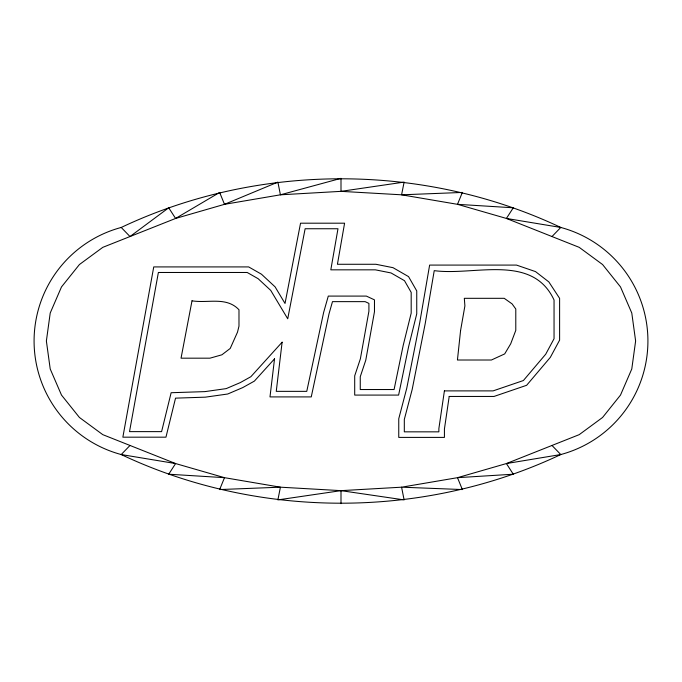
<?xml version="1.0" encoding="UTF-8"?>
<svg xmlns="http://www.w3.org/2000/svg" width="682" height="682" viewBox="0 0 682 682"><rect width="100%" height="100%" fill="white"/><g stroke="black" fill="none" stroke-linecap="round" stroke-linejoin="round"><path stroke-width="1.02" d="M130.015 445.457L121.225 454.544C258.256 519.42 423.744 519.42 560.774 454.544A117.543 117.543 0 0 0 560.774 227.456C423.744 162.58 258.256 162.58 121.225 227.456A117.543 117.543 0 0 0 121.225 454.544L175.598 463.555L224.497 477.673L280.413 487.187L341 490.648L404.111 499.897L401.587 487.187L341 490.648L277.889 499.897L280.413 487.187L219.647 489.557L224.497 477.673L168.71 474.212L175.598 463.555L102.794 434.656L79.427 417.469L61.491 395.074L50.221 368.988L46.376 341L50.221 313.012L61.491 286.926L79.427 264.531L102.794 247.344L175.598 218.445L224.497 204.327L280.413 194.813L341 178.343L341 191.352L401.587 194.813L462.353 192.443L457.503 204.327L401.587 194.813L404.111 182.103L341 191.352L280.413 194.813L277.889 182.103L224.497 204.327L219.647 192.443L175.598 218.445L168.71 207.788L130.015 236.543L121.225 227.456M551.985 236.543L560.774 227.456L506.402 218.445L457.503 204.327L513.29 207.788L506.402 218.445L579.206 247.344L602.573 264.531L620.509 286.926L631.779 313.012L635.624 341L631.779 368.988L620.509 395.074L602.573 417.469L579.206 434.656L506.402 463.555L457.503 477.673L401.587 487.187L462.353 489.557L457.503 477.673L513.29 474.212L506.402 463.555L560.774 454.544L551.985 445.457M341 490.648L341 503.657M460.58 330.514L457.434 360.011L491.415 360.011L504.689 353.907L510.716 343.779L515.788 330.352L515.788 308.997L512.088 303.882L504.22 298.315L464.314 298.315L464.902 305.886L460.58 330.514M274.531 358.851L269.987 396.907L311.256 396.907L329.039 313.754L332.484 301.64L365.126 301.64L368.911 303.396L368.911 311.239L360.377 358.817L354.7 375.842L354.7 395.083L398.612 395.083L408.629 346.592L416.745 313.831L416.745 290.916L408.552 276.619L393.028 267.685L375.918 264.275L337.428 264.275L344.589 223.193L300.54 223.193L285.025 303.464L275.102 286.875L261.445 274.19L248.666 266.918L153.74 266.918L122.862 437.179L165.956 437.179L175.538 398.143L205.367 397.163L227.72 394.008L242.732 387.598L254.343 381.136L274.531 358.851M282.118 342.211L276.253 391.349L306.764 391.349L323.643 312.407L328.289 296.09L366.353 296.09L374.469 299.85L374.469 311.734L365.774 360.19L360.258 376.737L360.258 389.533L394.085 389.533L403.207 345.356L411.186 313.157L411.186 292.39L404.486 280.686L391.05 272.953L375.364 269.833L330.813 269.833L337.982 228.743L305.127 228.743L287.727 318.792L270.737 290.404L258.137 278.699L247.199 272.476L158.377 272.476L129.52 431.629L161.6 431.629L171.139 392.721L204.89 391.621L226.219 388.612L240.286 382.602L250.84 376.728L282.118 342.211M444.4 390.888L438.867 428.603L438.867 431.842L404.315 431.842L404.315 419.447L412.175 389.49L425.193 323.703L434.238 270.643C474.178 276.074 532.224 253.022 554.048 299.995L554.048 338.732L545.728 354.188L523.384 380.539L493.086 390.888L444.4 390.888M449.199 396.447L444.425 429.004L444.425 437.401L398.757 437.401L398.757 418.731L406.753 388.246L419.728 322.722L429.626 265.085L516.504 265.085L535.506 271.598L548.848 281.922L559.607 298.341L559.607 340.13L550.348 357.334L526.632 385.296L494.015 396.447L449.199 396.447M192.009 300.813L181.045 358.178L209.962 358.178L221.906 354.802L230.226 348.434L237.507 332.134L238.981 326.141L238.981 309.764C226.296 296.32 208.095 303.49 192.009 300.813"/></g></svg>
